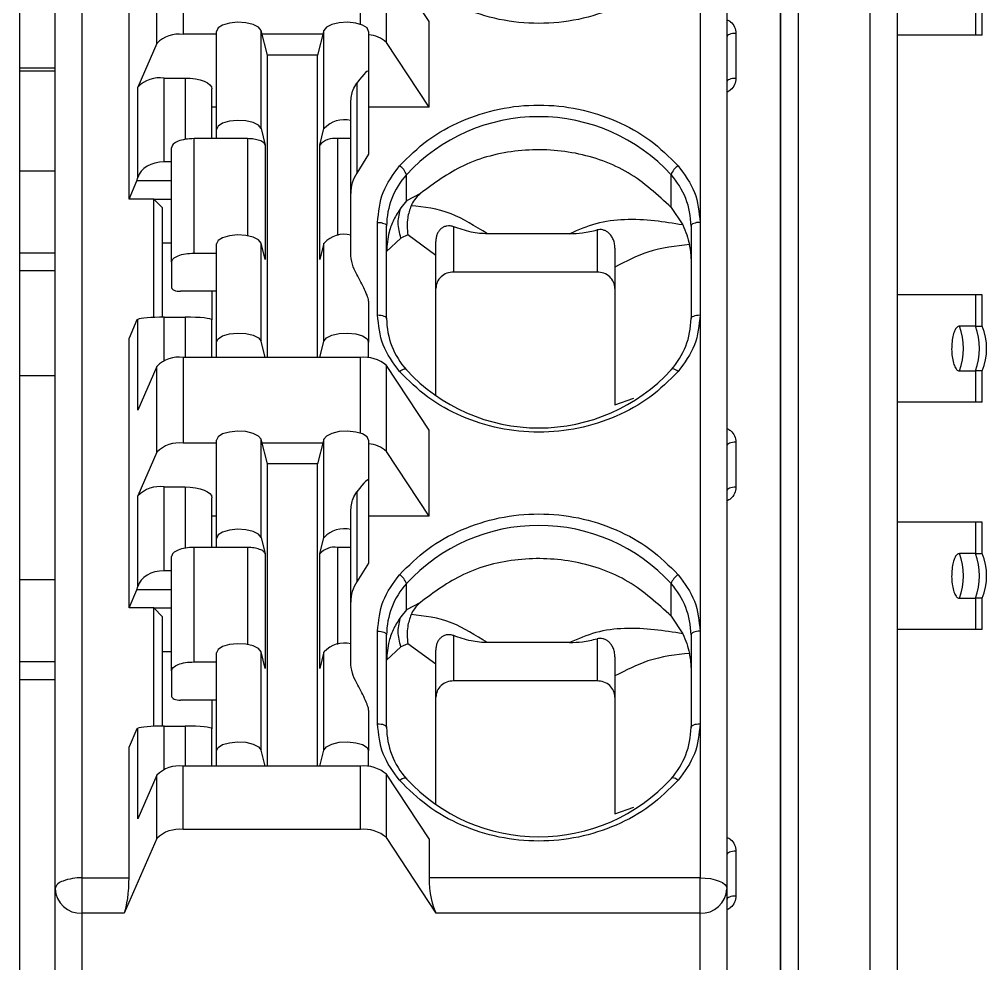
# Model space of a CAD drawing. Header units: millimetres. Extents: x 195 to 222, y 165 to 271.
# Drawn here: x 210.79 to 221.59, y 246.95 to 257.5 of the extents above; entities that cross this region are included whole.
import ezdxf

# ---------------------------------------------------------------- set-up
doc = ezdxf.new("R2010")
doc.units = ezdxf.units.MM

msp = doc.modelspace()

# ---------------------------------------------------------------- linework, layer by layer
at = {"color": 7, "linetype": 'Continuous', "lineweight": 25}
for p, q in [((219.489, 238.894), (219.489, 266.392)), ((211.489, 247.905), (211.489, 266.085)), ((211.189, 247.783), (211.189, 265.963)), ((218.689, 265.963), (218.689, 247.783)), ((219.289, 239.137), (219.289, 265.904)), ((220.289, 235.76), (220.289, 265.835)), ((220.589, 265.713), (220.589, 235.638)), ((210.789, 262.098), (210.789, 243.188)), ((218.389, 258.762), (218.389, 255.228)), ((212.014, 255.487), (212.014, 258.502)), ((212.618, 258.288), (212.618, 257.329)), ((212.323, 257.228), (212.323, 258.187)), ((214.888, 257.238), (214.888, 258.197)), ((215.364, 257.474), (214.888, 258.197)), ((221.464, 257.669), (221.464, 257.319)), ((221.539, 257.319), (221.539, 257.669)), ((215.364, 256.515), (215.364, 257.474)), ((213.487, 256.276), (213.487, 257.372)), ((213.558, 257.097), (213.487, 257.372)), ((214.19, 257.372), (214.119, 257.097)), ((214.19, 256.276), (214.19, 257.372)), ((212.989, 257.329), (212.618, 257.329)), ((212.989, 256.266), (212.989, 257.362)), ((214.179, 257.329), (213.499, 257.329)), ((214.689, 257.362), (214.689, 256.905)), ((218.789, 257.34), (218.789, 256.837)), ((221.464, 257.319), (220.589, 257.319)), ((221.539, 257.319), (221.464, 257.319)), ((212.323, 257.228), (212.111, 256.74)), ((215.364, 256.515), (214.888, 257.238)), ((213.558, 253.72), (213.558, 257.097)), ((214.119, 257.097), (213.558, 257.097)), ((214.119, 253.72), (214.119, 257.097)), ((210.789, 256.956), (211.189, 256.956)), ((211.189, 256.919), (210.789, 256.919)), ((212.407, 256.841), (212.639, 256.841)), ((212.407, 255.904), (212.407, 256.841)), ((214.689, 256.905), (214.689, 255.99)), ((212.111, 255.728), (212.111, 256.74)), ((212.939, 256.164), (212.939, 256.719)), ((214.556, 256.784), (214.556, 255.779)), ((212.989, 256.515), (212.939, 256.515)), ((214.489, 256.365), (214.489, 256.566)), ((215.364, 256.515), (214.689, 256.515)), ((214.489, 256.164), (214.489, 256.365)), ((212.989, 256.164), (212.989, 256.266)), ((213.487, 256.276), (213.535, 256.091)), ((214.143, 256.091), (214.19, 256.276)), ((212.739, 254.885), (212.739, 256.164)), ((212.989, 256.164), (212.739, 256.164)), ((213.336, 256.164), (212.989, 256.164)), ((213.535, 256.091), (213.535, 254.812)), ((214.143, 254.812), (214.143, 256.091)), ((214.489, 256.164), (214.341, 256.164)), ((214.489, 255.086), (214.489, 256.164)), ((212.489, 254.783), (212.489, 256.062)), ((214.689, 255.99), (214.556, 255.779)), ((212.489, 255.904), (212.407, 255.904)), ((211.189, 255.802), (210.789, 255.802)), ((215.111, 255.467), (215.111, 255.761)), ((218.067, 255.395), (218.067, 255.761)), ((212.014, 255.487), (212.102, 255.691)), ((212.102, 255.691), (212.111, 255.728)), ((212.489, 255.691), (212.102, 255.691)), ((215.266, 255.55), (215.111, 255.467)), ((212.289, 255.487), (212.014, 255.487)), ((212.289, 254.166), (212.289, 255.487)), ((212.389, 255.39), (212.289, 255.487)), ((212.289, 255.487), (212.489, 255.487)), ((215.111, 255.467), (215.047, 255.389)), ((212.389, 254.168), (212.389, 255.39)), ((218.067, 255.395), (218.195, 255.199)), ((214.789, 254.194), (214.789, 255.228)), ((218.389, 255.228), (218.389, 254.194)), ((214.889, 254.153), (214.889, 255.187)), ((215.639, 254.673), (215.639, 255.178)), ((216.933, 255.1), (216.014, 255.1)), ((217.239, 255.143), (217.239, 254.673)), ((218.289, 255.187), (218.289, 254.153)), ((212.389, 255.001), (212.489, 255.001)), ((213.487, 253.901), (213.487, 254.997)), ((213.535, 254.812), (213.487, 254.997)), ((214.19, 254.997), (214.143, 254.812)), ((214.19, 253.901), (214.19, 254.997)), ((214.489, 254.886), (214.489, 255.086)), ((215.048, 255.052), (214.889, 254.903)), ((215.125, 255.089), (215.048, 255.052)), ((215.439, 254.859), (215.125, 255.089)), ((210.789, 254.889), (211.189, 254.889)), ((212.739, 254.885), (212.989, 254.885)), ((212.989, 253.89), (212.989, 254.987)), ((212.489, 254.783), (212.489, 254.499)), ((215.439, 253.289), (215.439, 254.859)), ((211.189, 254.685), (210.789, 254.685)), ((217.239, 254.673), (215.639, 254.673)), ((217.439, 254.729), (217.439, 253.188)), ((212.989, 254.458), (212.589, 254.458)), ((212.939, 254.458), (212.939, 254.138)), ((214.689, 254.347), (214.689, 253.89)), ((221.464, 254.419), (220.589, 254.419)), ((221.539, 254.419), (221.464, 254.419)), ((221.464, 254.419), (221.464, 254.069)), ((221.539, 254.069), (221.539, 254.419)), ((212.102, 254.138), (212.014, 253.934)), ((212.111, 254.143), (212.102, 254.138)), ((212.111, 253.131), (212.111, 254.143)), ((212.407, 254.168), (212.639, 254.168)), ((212.939, 253.72), (212.939, 254.138)), ((218.389, 254.194), (218.389, 250.66)), ((221.464, 254.069), (221.284, 254.069)), ((221.464, 254.069), (221.539, 254.069)), ((212.014, 250.92), (212.014, 253.934)), ((212.989, 253.72), (212.989, 253.89)), ((213.534, 253.72), (213.487, 253.901)), ((214.144, 253.72), (214.19, 253.901)), ((214.689, 253.714), (214.689, 253.89)), ((212.618, 253.72), (212.618, 252.761)), ((214.598, 253.72), (212.618, 253.72)), ((212.323, 253.619), (212.111, 253.131)), ((212.323, 252.66), (212.323, 253.619)), ((214.888, 252.67), (214.888, 253.63)), ((215.364, 252.907), (214.888, 253.63)), ((210.789, 253.519), (211.189, 253.519)), ((221.284, 253.569), (221.464, 253.569)), ((221.464, 253.569), (221.464, 253.219)), ((221.539, 253.569), (221.464, 253.569)), ((221.539, 253.219), (221.539, 253.569)), ((221.464, 253.219), (220.589, 253.219)), ((221.539, 253.219), (221.464, 253.219)), ((215.364, 251.947), (215.364, 252.907)), ((212.989, 252.761), (212.618, 252.761)), ((212.989, 251.698), (212.989, 252.794)), ((213.487, 251.708), (213.487, 252.805)), ((213.558, 252.53), (213.487, 252.805)), ((214.179, 252.761), (213.499, 252.761)), ((214.19, 252.805), (214.119, 252.53)), ((214.19, 251.708), (214.19, 252.805)), ((214.689, 252.794), (214.689, 252.337)), ((218.789, 252.772), (218.789, 252.269)), ((212.323, 252.66), (212.111, 252.172)), ((215.364, 251.947), (214.888, 252.67)), ((213.558, 249.152), (213.558, 252.53)), ((214.119, 252.53), (213.558, 252.53)), ((214.119, 249.152), (214.119, 252.53)), ((214.689, 252.337), (214.689, 251.422)), ((212.407, 252.273), (212.639, 252.273)), ((212.407, 251.336), (212.407, 252.273)), ((214.556, 252.217), (214.556, 251.212)), ((212.111, 251.16), (212.111, 252.172)), ((212.939, 251.596), (212.939, 252.151)), ((214.489, 251.797), (214.489, 251.998)), ((212.989, 251.947), (212.939, 251.947)), ((215.364, 251.947), (214.689, 251.947)), ((221.464, 251.879), (220.589, 251.879)), ((221.539, 251.879), (221.464, 251.879)), ((221.464, 251.879), (221.464, 251.529)), ((221.539, 251.529), (221.539, 251.879)), ((214.489, 251.596), (214.489, 251.797)), ((212.989, 251.596), (212.989, 251.698)), ((213.487, 251.708), (213.535, 251.523)), ((214.143, 251.523), (214.19, 251.708)), ((212.739, 250.317), (212.739, 251.596)), ((212.989, 251.596), (212.739, 251.596)), ((213.336, 251.596), (212.989, 251.596)), ((214.489, 251.596), (214.341, 251.596)), ((214.489, 250.519), (214.489, 251.596)), ((212.489, 250.216), (212.489, 251.494)), ((213.535, 251.523), (213.535, 250.244)), ((214.143, 250.244), (214.143, 251.523)), ((221.464, 251.529), (221.284, 251.529)), ((221.464, 251.529), (221.539, 251.529)), ((212.489, 251.336), (212.407, 251.336)), ((214.689, 251.422), (214.556, 251.212)), ((211.189, 251.235), (210.789, 251.235)), ((212.014, 250.92), (212.102, 251.123)), ((212.102, 251.123), (212.111, 251.16)), ((212.489, 251.123), (212.102, 251.123)), ((215.111, 250.899), (215.111, 251.194)), ((218.067, 250.827), (218.067, 251.194)), ((221.284, 251.029), (221.464, 251.029)), ((221.464, 251.029), (221.464, 250.679)), ((221.539, 251.029), (221.464, 251.029)), ((221.539, 250.679), (221.539, 251.029)), ((212.289, 250.92), (212.014, 250.92)), ((212.289, 249.598), (212.289, 250.92)), ((212.389, 250.822), (212.289, 250.92)), ((212.289, 250.92), (212.489, 250.92)), ((215.111, 250.899), (215.047, 250.822)), ((215.266, 250.982), (215.111, 250.899)), ((212.389, 249.601), (212.389, 250.822)), ((218.067, 250.827), (218.195, 250.632)), ((221.464, 250.679), (220.589, 250.679)), ((221.539, 250.679), (221.464, 250.679)), ((214.789, 249.626), (214.789, 250.66)), ((214.889, 249.586), (214.889, 250.619)), ((215.639, 250.106), (215.639, 250.611)), ((217.239, 250.576), (217.239, 250.106)), ((218.289, 250.619), (218.289, 249.586)), ((218.389, 250.66), (218.389, 249.626)), ((214.489, 250.318), (214.489, 250.519)), ((215.048, 250.484), (214.889, 250.335)), ((215.125, 250.521), (215.048, 250.484)), ((215.439, 250.292), (215.125, 250.521)), ((216.933, 250.533), (216.014, 250.533)), ((212.389, 250.433), (212.489, 250.433)), ((212.989, 249.323), (212.989, 250.419)), ((213.487, 249.333), (213.487, 250.43)), ((213.535, 250.244), (213.487, 250.43)), ((214.19, 250.43), (214.143, 250.244)), ((214.19, 249.333), (214.19, 250.43)), ((210.789, 250.321), (211.189, 250.321)), ((212.739, 250.317), (212.989, 250.317)), ((214.889, 250.335), (214.889, 250.335)), ((215.439, 248.721), (215.439, 250.292)), ((212.489, 250.216), (212.489, 249.931)), ((217.439, 250.161), (217.439, 248.62)), ((211.189, 250.118), (210.789, 250.118)), ((217.239, 250.106), (215.639, 250.106)), ((212.989, 249.89), (212.589, 249.89)), ((212.939, 249.89), (212.939, 249.57)), ((214.689, 249.779), (214.689, 249.323)), ((212.407, 249.601), (212.639, 249.601)), ((218.389, 249.626), (218.389, 247.905)), ((212.102, 249.57), (212.014, 249.367)), ((212.111, 249.575), (212.102, 249.57)), ((212.111, 248.564), (212.111, 249.575)), ((212.939, 249.152), (212.939, 249.57)), ((212.014, 247.905), (212.014, 249.367)), ((212.989, 249.152), (212.989, 249.323)), ((213.534, 249.152), (213.487, 249.333)), ((214.144, 249.152), (214.19, 249.333)), ((214.689, 249.147), (214.689, 249.323)), ((212.323, 249.052), (212.111, 248.564)), ((212.323, 248.344), (212.323, 249.052)), ((212.618, 248.444), (212.618, 249.152)), ((214.598, 249.152), (212.618, 249.152)), ((214.598, 248.444), (214.598, 249.152)), ((214.888, 248.354), (214.888, 249.062)), ((215.364, 248.339), (214.888, 249.062)), ((214.598, 248.444), (212.618, 248.444)), ((212.323, 248.344), (211.961, 247.509)), ((215.444, 247.509), (214.888, 248.354)), ((215.364, 248.339), (215.364, 247.905)), ((218.789, 248.204), (218.789, 247.702)), ((211.489, 247.509), (211.489, 247.905)), ((211.489, 247.905), (212.014, 247.905)), ((218.389, 247.905), (215.364, 247.905)), ((218.389, 247.675), (218.389, 247.905)), ((211.189, 243.431), (211.189, 247.783)), ((218.689, 247.783), (218.689, 243.431)), ((218.389, 247.509), (218.389, 247.675)), ((211.489, 243.157), (211.489, 247.509)), ((211.961, 247.509), (211.489, 247.509)), ((218.389, 247.509), (215.444, 247.509)), ((218.389, 243.157), (218.389, 247.509))]:
    msp.add_line(p, q, dxfattribs=at)
at = {"color": 8, "linetype": 'Continuous', "lineweight": 25}
for p, q in [((219.292, 238.637), (219.292, 260.728)), ((214.598, 257.44), (214.598, 258.288)), ((212.639, 256.841), (212.639, 256.155)), ((213.336, 256.164), (213.336, 255.08)), ((214.341, 256.164), (214.341, 255.08)), ((212.407, 253.685), (212.407, 254.168)), ((212.639, 254.168), (212.639, 253.72)), ((214.598, 252.873), (214.598, 253.72)), ((217.439, 253.188), (217.649, 253.264)), ((212.639, 252.273), (212.639, 251.587)), ((213.336, 251.596), (213.336, 250.513)), ((214.341, 251.596), (214.341, 250.513)), ((212.407, 249.117), (212.407, 249.601)), ((212.639, 249.601), (212.639, 249.152)), ((217.439, 248.62), (217.649, 248.696))]:
    msp.add_line(p, q, dxfattribs=at)
at = {"color": 7, "linetype": 'Continuous', "lineweight": 25, "flags": 128}
for points in [[(213.487, 257.372), (213.46, 257.409), (213.401, 257.439), (213.319, 257.458), (213.226, 257.463), (213.134, 257.454), (213.058, 257.432), (213.007, 257.4), (212.989, 257.362)], [(214.689, 257.362), (214.671, 257.4), (214.62, 257.432), (214.544, 257.454), (214.452, 257.463), (214.359, 257.458), (214.277, 257.439), (214.218, 257.409), (214.19, 257.372)], [(218.789, 257.34), (218.769, 257.339), (218.751, 257.337), (218.733, 257.333), (218.718, 257.328), (218.706, 257.322), (218.697, 257.315), (218.691, 257.307), (218.689, 257.299)], [(212.639, 256.841), (212.697, 256.838), (212.754, 256.831), (212.806, 256.82), (212.851, 256.805), (212.888, 256.786), (212.916, 256.765), (212.933, 256.742), (212.939, 256.719)], [(218.789, 256.837), (218.769, 256.836), (218.751, 256.834), (218.733, 256.83), (218.718, 256.825), (218.706, 256.819), (218.697, 256.812), (218.691, 256.804), (218.689, 256.797)], [(213.487, 256.276), (213.46, 256.313), (213.401, 256.343), (213.319, 256.362), (213.226, 256.367), (213.134, 256.358), (213.058, 256.336), (213.007, 256.303), (212.989, 256.266)], [(214.789, 255.228), (214.808, 255.227), (214.827, 255.225), (214.844, 255.221), (214.86, 255.216), (214.872, 255.21), (214.881, 255.203), (214.887, 255.195), (214.889, 255.187)], [(218.389, 255.228), (218.369, 255.227), (218.351, 255.225), (218.333, 255.221), (218.318, 255.216), (218.306, 255.21), (218.297, 255.203), (218.291, 255.195), (218.289, 255.187)], [(213.487, 254.997), (213.46, 255.034), (213.401, 255.064), (213.319, 255.083), (213.226, 255.088), (213.134, 255.079), (213.058, 255.057), (213.007, 255.024), (212.989, 254.987)], [(212.489, 254.499), (212.491, 254.491), (212.497, 254.483), (212.506, 254.476), (212.518, 254.47), (212.533, 254.465), (212.551, 254.461), (212.569, 254.459), (212.589, 254.458)], [(214.789, 254.194), (214.808, 254.193), (214.827, 254.191), (214.844, 254.187), (214.86, 254.182), (214.872, 254.176), (214.881, 254.169), (214.887, 254.161), (214.889, 254.153)], [(218.289, 254.153), (218.291, 254.161), (218.297, 254.169), (218.306, 254.176), (218.318, 254.182), (218.333, 254.187), (218.351, 254.191), (218.369, 254.193), (218.389, 254.194)], [(212.989, 253.89), (213.007, 253.928), (213.058, 253.96), (213.134, 253.983), (213.226, 253.992), (213.319, 253.987), (213.401, 253.968), (213.46, 253.938), (213.487, 253.901)], [(214.19, 253.901), (214.218, 253.938), (214.277, 253.968), (214.359, 253.987), (214.452, 253.992), (214.544, 253.983), (214.62, 253.96), (214.671, 253.928), (214.689, 253.89)], [(215.033, 253.563), (215.049, 253.573), (215.063, 253.581), (215.077, 253.588), (215.088, 253.591), (215.098, 253.592), (215.105, 253.59), (215.11, 253.586), (215.111, 253.579)], [(218.144, 253.563), (218.129, 253.573), (218.115, 253.581), (218.101, 253.588), (218.089, 253.591), (218.08, 253.592), (218.073, 253.59), (218.068, 253.586), (218.067, 253.579)], [(213.487, 252.805), (213.46, 252.841), (213.401, 252.871), (213.319, 252.89), (213.226, 252.896), (213.134, 252.886), (213.058, 252.864), (213.007, 252.832), (212.989, 252.794)], [(214.689, 252.794), (214.671, 252.832), (214.62, 252.864), (214.544, 252.886), (214.452, 252.896), (214.359, 252.89), (214.277, 252.871), (214.218, 252.841), (214.19, 252.805)], [(218.789, 252.772), (218.769, 252.771), (218.751, 252.769), (218.733, 252.765), (218.718, 252.76), (218.706, 252.754), (218.697, 252.747), (218.691, 252.739), (218.689, 252.731)], [(212.639, 252.273), (212.697, 252.27), (212.754, 252.264), (212.806, 252.252), (212.851, 252.237), (212.888, 252.219), (212.916, 252.198), (212.933, 252.175), (212.939, 252.151)], [(218.789, 252.269), (218.769, 252.269), (218.751, 252.266), (218.733, 252.263), (218.718, 252.258), (218.706, 252.251), (218.697, 252.244), (218.691, 252.237), (218.689, 252.229)], [(213.487, 251.708), (213.46, 251.745), (213.401, 251.775), (213.319, 251.794), (213.226, 251.799), (213.134, 251.79), (213.058, 251.768), (213.007, 251.736), (212.989, 251.698)], [(214.789, 250.66), (214.808, 250.659), (214.827, 250.657), (214.844, 250.653), (214.86, 250.648), (214.872, 250.642), (214.881, 250.635), (214.887, 250.627), (214.889, 250.619)], [(218.389, 250.66), (218.369, 250.659), (218.351, 250.657), (218.333, 250.653), (218.318, 250.648), (218.306, 250.642), (218.297, 250.635), (218.291, 250.627), (218.289, 250.619)], [(213.487, 250.43), (213.46, 250.466), (213.401, 250.496), (213.319, 250.515), (213.226, 250.52), (213.134, 250.511), (213.058, 250.489), (213.007, 250.457), (212.989, 250.419)], [(212.489, 249.931), (212.491, 249.923), (212.497, 249.915), (212.506, 249.908), (212.518, 249.902), (212.533, 249.897), (212.551, 249.893), (212.569, 249.891), (212.589, 249.89)], [(214.789, 249.626), (214.808, 249.626), (214.827, 249.623), (214.844, 249.62), (214.86, 249.615), (214.872, 249.608), (214.881, 249.601), (214.887, 249.594), (214.889, 249.586)], [(218.289, 249.586), (218.291, 249.594), (218.297, 249.601), (218.306, 249.608), (218.318, 249.615), (218.333, 249.62), (218.351, 249.623), (218.369, 249.626), (218.389, 249.626)], [(212.989, 249.323), (213.007, 249.36), (213.058, 249.393), (213.134, 249.415), (213.226, 249.424), (213.319, 249.419), (213.401, 249.4), (213.46, 249.37), (213.487, 249.333)], [(214.19, 249.333), (214.218, 249.37), (214.277, 249.4), (214.359, 249.419), (214.452, 249.424), (214.544, 249.415), (214.62, 249.393), (214.671, 249.36), (214.689, 249.323)], [(215.033, 248.995), (215.049, 249.005), (215.063, 249.014), (215.077, 249.02), (215.088, 249.023), (215.098, 249.024), (215.105, 249.023), (215.11, 249.018), (215.111, 249.012)], [(218.144, 248.995), (218.129, 249.005), (218.115, 249.014), (218.101, 249.02), (218.089, 249.023), (218.08, 249.024), (218.073, 249.023), (218.068, 249.018), (218.067, 249.012)], [(218.789, 248.204), (218.769, 248.203), (218.751, 248.201), (218.733, 248.197), (218.718, 248.192), (218.706, 248.186), (218.697, 248.179), (218.691, 248.171), (218.689, 248.164)], [(218.389, 247.905), (218.447, 247.903), (218.504, 247.896), (218.556, 247.884), (218.601, 247.869), (218.638, 247.851), (218.666, 247.83), (218.683, 247.807), (218.689, 247.783)], [(218.789, 247.702), (218.769, 247.701), (218.751, 247.699), (218.733, 247.695), (218.718, 247.69), (218.706, 247.684), (218.697, 247.677), (218.691, 247.669), (218.689, 247.661)]]:
    msp.add_lwpolyline(points, dxfattribs=at)
at = {"color": 7, "linetype": 'Continuous', "lineweight": 25}
for centre, radius, start, end in [((212.57, 256.987), 0.345, 81.9702, 135.7186), ((214.668, 256.998), 0.325, 47.5395, 86.2923), ((212.358, 256.499), 0.345, 81.9702, 135.7186), ((216.589, 254.401), 2.008, 42.6224, 137.3776), ((214.415, 256.068), 0.306, 76.0464, 137.1494), ((214.306, 255.954), 0.213, 80.2904, 139.9378), ((214.938, 255.704), 0.182, 18.2921, 58.529), ((218.239, 255.704), 0.182, 121.4708, 161.7078), ((214.916, 255.55), 0.427, 147.4704, 179.836), ((215.755, 255.182), 0.866, 138.0302, 179.6555), ((217.422, 255.182), 0.866, 0.3446, 41.9697), ((214.415, 254.789), 0.306, 76.0464, 137.1507), ((215.755, 254.159), 0.866, 180.3442, 221.9698), ((217.422, 254.159), 0.866, 318.0303, 359.6557), ((220.643, 253.819), 0.688, 338.6965, 21.3035), ((220.822, 253.819), 0.688, 338.696, 21.304), ((220.939, 253.819), 0.65, 337.3801, 22.6199), ((212.57, 253.378), 0.345, 81.9724, 135.7165), ((214.639, 253.343), 0.379, 49.0586, 96.2754), ((216.589, 254.939), 2.008, 222.6224, 317.3776), ((212.57, 252.419), 0.345, 81.9702, 135.7186), ((214.668, 252.43), 0.325, 47.5395, 86.2923), ((212.358, 251.931), 0.345, 81.9702, 135.7186), ((214.415, 251.5), 0.306, 76.0486, 137.1485), ((216.589, 249.834), 2.008, 42.6224, 137.3776), ((214.306, 251.386), 0.213, 80.2904, 139.9378), ((220.643, 251.279), 0.688, 338.6965, 21.3035), ((220.822, 251.279), 0.688, 338.696, 21.304), ((220.939, 251.279), 0.65, 337.3801, 22.6199), ((214.916, 250.982), 0.427, 147.4704, 179.836), ((214.938, 251.136), 0.182, 18.2921, 58.529), ((218.239, 251.136), 0.182, 121.4708, 161.7078), ((215.755, 250.614), 0.866, 138.0302, 179.6555), ((217.422, 250.614), 0.866, 0.3446, 41.9697), ((214.415, 250.221), 0.306, 76.0464, 137.1507), ((215.755, 249.591), 0.866, 180.3442, 221.9698), ((217.422, 249.591), 0.866, 318.0303, 359.6557), ((212.57, 248.81), 0.345, 81.9724, 135.7165), ((214.639, 248.776), 0.379, 49.0571, 96.2769), ((216.589, 250.371), 2.008, 222.6224, 317.3776), ((212.57, 248.102), 0.345, 81.9713, 135.7175), ((214.639, 248.068), 0.379, 49.0567, 96.2773), ((211.301, 247.756), 0.116, 102.2697, 166.6877), ((211.478, 247.322), 0.583, 88.9377, 110.1883), ((211.476, 247.797), 0.288, 182.704, 272.4701), ((218.401, 247.797), 0.288, 267.5299, 357.2961)]:
    msp.add_arc(centre, radius, start, end, dxfattribs=at)
for centre, major_axis, ratio, start_param, end_param in [((214.439, 256.51), (0.246, 0.407), 0.11225, 6.099179, 7.183134), ((212.407, 255.691), (0.3, 0), 0.711252, 1.570796, 2.96706), ((217.289, 254.414), (0.839, 0.839), 0.649408, 5.707227, 5.889967), ((212.407, 254.138), (0.3, 0), 0.102221, 1.570796, 2.96706), ((212.639, 254.138), (0.3, 0), 0.102221, 0, 1.570796), ((214.439, 251.942), (0.246, 0.407), 0.11225, 6.099179, 7.183134), ((212.407, 251.123), (0.3, 0), 0.711252, 1.570796, 2.96706), ((217.289, 249.847), (0.839, 0.839), 0.649408, 5.707227, 5.889967), ((212.407, 249.57), (0.3, 0), 0.102221, 1.570796, 2.96706), ((212.639, 249.57), (0.3, 0), 0.102221, 0, 1.570796), ((211.961, 247.783), (0.022, 0.3), 0.160237, 3.572268, 5.143064), ((215.444, 247.783), (-0.035, 0.3), 0.241732, 1.123923, 2.694719)]:
    msp.add_ellipse(centre, major_axis=major_axis, ratio=ratio, start_param=start_param, end_param=end_param, dxfattribs=at)
for points, knots in [([(218.144, 258.13), (218.044, 258.03), (217.843, 257.829), (217.457, 257.617), (217.035, 257.481), (216.589, 257.437), (216.143, 257.481), (215.721, 257.617), (215.335, 257.829), (215.134, 258.03), (215.033, 258.13)], [0, 0, 0, 0, 0.1250383, 0.2499958, 0.3749211, 0.499998, 0.6249231, 0.7500004, 0.8748852, 1, 1, 1, 1]), ([(214.489, 256.566), (214.494, 256.616), (214.501, 256.697), (214.541, 256.76), (214.556, 256.784)], [0, 0, 0, 0, 0.617964, 1, 1, 1, 1]), ([(215.033, 255.859), (215.134, 255.96), (215.335, 256.16), (215.721, 256.372), (216.143, 256.509), (216.589, 256.553), (217.035, 256.509), (217.457, 256.372), (217.843, 256.16), (218.044, 255.96), (218.144, 255.859)], [0, 0, 0, 0, 0.125038, 0.249996, 0.374921, 0.499998, 0.624923, 0.75, 0.874885, 1, 1, 1, 1]), ([(212.739, 256.164), (212.706, 256.162), (212.641, 256.159), (212.558, 256.136), (212.5, 256.102), (212.493, 256.076), (212.489, 256.062)], [0, 0, 0, 0, 0.25, 0.499991, 0.749993, 1, 1, 1, 1]), ([(213.535, 256.091), (213.53, 256.101), (213.52, 256.12), (213.473, 256.144), (213.41, 256.161), (213.361, 256.163), (213.336, 256.164)], [0, 0, 0, 0, 0.250003, 0.500004, 0.75, 1, 1, 1, 1]), ([(218.067, 255.395), (217.916, 255.535), (217.615, 255.814), (217.002, 256.031), (216.358, 256.059), (215.741, 255.901), (215.42, 255.664), (215.266, 255.55)], [0, 0, 0, 0, 0.203015, 0.406031, 0.609046, 0.812062, 1, 1, 1, 1]), ([(214.789, 255.228), (214.8, 255.343), (214.822, 255.572), (214.963, 255.764), (215.033, 255.859)], [0, 0, 0, 0, 0.5000011, 1, 1, 1, 1]), ([(218.144, 255.859), (218.215, 255.764), (218.356, 255.572), (218.378, 255.343), (218.389, 255.228)], [0, 0, 0, 0, 0.4999989, 1, 1, 1, 1]), ([(215.266, 255.55), (215.242, 255.528), (215.201, 255.489), (215.174, 255.437), (215.162, 255.414)], [0, 0, 0, 0, 0.561433, 1, 1, 1, 1]), ([(215.047, 255.389), (215.02, 255.347), (214.965, 255.262), (214.904, 255.099), (214.895, 254.976), (214.889, 254.903)], [0, 0, 0, 0, 0.289782, 0.579559, 1, 1, 1, 1]), ([(215.048, 255.052), (215.034, 255.11), (215.005, 255.226), (215.033, 255.335), (215.047, 255.389)], [0, 0, 0, 0, 0.500004, 1, 1, 1, 1]), ([(215.162, 255.414), (215.147, 255.369), (215.112, 255.264), (215.12, 255.153), (215.125, 255.089)], [0, 0, 0, 0, 0.426298, 1, 1, 1, 1]), ([(216.014, 255.1), (215.878, 255.185), (215.58, 255.37), (215.309, 255.399), (215.162, 255.414)], [0, 0, 0, 0, 0.457741, 1, 1, 1, 1]), ([(218.195, 255.199), (217.987, 255.233), (217.687, 255.282), (217.231, 255.23), (217.03, 255.143), (216.933, 255.1)], [0, 0, 0, 0, 0.540389, 0.778657, 1, 1, 1, 1]), ([(215.639, 255.178), (215.626, 255.182), (215.602, 255.19), (215.564, 255.189), (215.528, 255.179), (215.497, 255.16), (215.472, 255.132), (215.453, 255.098), (215.441, 255.058), (215.44, 255.03), (215.439, 255.015)], [0, 0, 0, 0, 0.147569, 0.282077, 0.406603, 0.525051, 0.635424, 0.749616, 0.87037, 1, 1, 1, 1]), ([(216.014, 255.1), (215.985, 255.101), (215.922, 255.104), (215.788, 255.127), (215.701, 255.157), (215.639, 255.178)], [0, 0, 0, 0, 0.206673, 0.436281, 1, 1, 1, 1]), ([(216.933, 255.1), (216.981, 255.103), (217.09, 255.109), (217.186, 255.131), (217.239, 255.143)], [0, 0, 0, 0, 0.4442339, 1, 1, 1, 1]), ([(217.439, 254.941), (217.438, 254.96), (217.435, 254.996), (217.418, 255.044), (217.395, 255.083), (217.368, 255.112), (217.337, 255.133), (217.304, 255.145), (217.27, 255.149), (217.249, 255.145), (217.239, 255.143)], [0, 0, 0, 0, 0.170689, 0.322155, 0.455157, 0.570804, 0.68152, 0.787501, 0.892408, 1, 1, 1, 1]), ([(218.195, 255.199), (218.211, 255.162), (218.245, 255.087), (218.263, 255.016), (218.272, 254.98)], [0, 0, 0, 0, 0.48787, 1, 1, 1, 1]), ([(215.439, 254.859), (215.439, 254.884), (215.439, 254.934), (215.439, 254.987), (215.439, 255.015)], [0, 0, 0, 0, 0.483935, 1, 1, 1, 1]), ([(212.489, 254.783), (212.493, 254.797), (212.5, 254.823), (212.558, 254.857), (212.641, 254.88), (212.706, 254.883), (212.739, 254.885)], [0, 0, 0, 0, 0.250005, 0.499997, 0.749999, 1, 1, 1, 1]), ([(214.556, 254.647), (214.537, 254.685), (214.498, 254.763), (214.492, 254.844), (214.489, 254.886)], [0, 0, 0, 0, 0.482092, 1, 1, 1, 1]), ([(218.272, 254.98), (218.118, 254.964), (217.843, 254.935), (217.562, 254.792), (217.439, 254.729)], [0, 0, 0, 0, 0.560722, 1, 1, 1, 1]), ([(217.439, 254.941), (217.439, 254.904), (217.439, 254.831), (217.439, 254.763), (217.439, 254.729)], [0, 0, 0, 0, 0.513031, 1, 1, 1, 1]), ([(215.639, 254.673), (215.613, 254.671), (215.56, 254.665), (215.494, 254.623), (215.448, 254.562), (215.442, 254.515), (215.439, 254.491)], [0, 0, 0, 0, 0.250003, 0.500005, 0.750001, 1, 1, 1, 1]), ([(217.439, 254.491), (217.436, 254.515), (217.43, 254.562), (217.384, 254.623), (217.318, 254.665), (217.265, 254.671), (217.239, 254.673)], [0, 0, 0, 0, 0.25, 0.499994, 0.75, 1, 1, 1, 1]), ([(214.689, 254.347), (214.688, 254.353), (214.687, 254.366), (214.674, 254.408), (214.633, 254.505), (214.587, 254.59), (214.556, 254.647)], [0, 0, 0, 0, 0.102351, 0.212856, 0.476865, 1, 1, 1, 1]), ([(215.033, 253.563), (214.963, 253.658), (214.822, 253.85), (214.8, 254.079), (214.789, 254.194)], [0, 0, 0, 0, 0.4999989, 1, 1, 1, 1]), ([(218.389, 254.194), (218.378, 254.079), (218.356, 253.85), (218.215, 253.658), (218.144, 253.563)], [0, 0, 0, 0, 0.5000011, 1, 1, 1, 1]), ([(221.284, 254.069), (221.274, 254.066), (221.255, 254.06), (221.229, 254.017), (221.21, 253.954), (221.199, 253.875), (221.197, 253.789), (221.205, 253.707), (221.223, 253.638), (221.246, 253.589), (221.268, 253.57), (221.281, 253.569), (221.284, 253.569)], [0, 0, 0, 0, 0.107374, 0.214746, 0.322116, 0.429488, 0.536861, 0.644234, 0.751607, 0.85898, 0.966351, 1, 1, 1, 1]), ([(218.144, 253.563), (218.044, 253.462), (217.843, 253.262), (217.457, 253.05), (217.035, 252.913), (216.589, 252.869), (216.143, 252.913), (215.721, 253.05), (215.335, 253.262), (215.134, 253.462), (215.033, 253.563)], [0, 0, 0, 0, 0.125038, 0.249996, 0.374921, 0.499998, 0.624923, 0.75, 0.874885, 1, 1, 1, 1]), ([(214.489, 251.998), (214.494, 252.048), (214.501, 252.129), (214.541, 252.192), (214.556, 252.217)], [0, 0, 0, 0, 0.617984, 1, 1, 1, 1]), ([(215.033, 251.292), (215.134, 251.392), (215.335, 251.592), (215.721, 251.804), (216.143, 251.941), (216.589, 251.985), (217.035, 251.941), (217.457, 251.805), (217.843, 251.592), (218.044, 251.392), (218.144, 251.292)], [0, 0, 0, 0, 0.125038, 0.249996, 0.374921, 0.499998, 0.624923, 0.75, 0.874886, 1, 1, 1, 1]), ([(212.739, 251.596), (212.706, 251.595), (212.641, 251.592), (212.558, 251.568), (212.5, 251.534), (212.493, 251.508), (212.489, 251.494)], [0, 0, 0, 0, 0.249999, 0.500003, 0.750007, 1, 1, 1, 1]), ([(213.535, 251.523), (213.53, 251.533), (213.52, 251.553), (213.473, 251.576), (213.41, 251.593), (213.361, 251.595), (213.336, 251.596)], [0, 0, 0, 0, 0.249986, 0.499992, 0.749994, 1, 1, 1, 1]), ([(218.067, 250.827), (217.916, 250.967), (217.615, 251.247), (217.002, 251.463), (216.358, 251.491), (215.741, 251.333), (215.42, 251.096), (215.266, 250.982)], [0, 0, 0, 0, 0.203015, 0.406031, 0.609046, 0.812062, 1, 1, 1, 1]), ([(221.284, 251.529), (221.274, 251.526), (221.255, 251.52), (221.229, 251.477), (221.21, 251.414), (221.199, 251.335), (221.197, 251.249), (221.205, 251.167), (221.223, 251.098), (221.246, 251.049), (221.268, 251.03), (221.281, 251.029), (221.284, 251.029)], [0, 0, 0, 0, 0.107374, 0.214746, 0.322116, 0.429493, 0.536865, 0.644238, 0.751607, 0.85898, 0.966351, 1, 1, 1, 1]), ([(214.789, 250.66), (214.8, 250.775), (214.822, 251.005), (214.963, 251.196), (215.033, 251.292)], [0, 0, 0, 0, 0.499999, 1, 1, 1, 1]), ([(218.144, 251.292), (218.215, 251.196), (218.356, 251.005), (218.378, 250.775), (218.389, 250.66)], [0, 0, 0, 0, 0.500001, 1, 1, 1, 1]), ([(215.266, 250.982), (215.242, 250.96), (215.201, 250.921), (215.174, 250.869), (215.162, 250.846)], [0, 0, 0, 0, 0.561435, 1, 1, 1, 1]), ([(215.047, 250.822), (215.02, 250.779), (214.965, 250.695), (214.904, 250.531), (214.895, 250.408), (214.889, 250.335)], [0, 0, 0, 0, 0.289781, 0.579561, 1, 1, 1, 1]), ([(215.048, 250.484), (215.034, 250.542), (215.005, 250.659), (215.033, 250.767), (215.047, 250.822)], [0, 0, 0, 0, 0.50001, 1, 1, 1, 1]), ([(215.162, 250.846), (215.147, 250.802), (215.112, 250.696), (215.12, 250.585), (215.125, 250.521)], [0, 0, 0, 0, 0.4263, 1, 1, 1, 1]), ([(216.014, 250.533), (215.881, 250.616), (215.584, 250.802), (215.312, 250.831), (215.162, 250.846)], [0, 0, 0, 0, 0.447906, 1, 1, 1, 1]), ([(218.195, 250.632), (217.987, 250.665), (217.686, 250.714), (217.231, 250.662), (217.029, 250.575), (216.933, 250.533)], [0, 0, 0, 0, 0.540411, 0.778861, 1, 1, 1, 1]), ([(215.639, 250.611), (215.626, 250.614), (215.602, 250.622), (215.564, 250.622), (215.528, 250.612), (215.497, 250.592), (215.472, 250.565), (215.453, 250.531), (215.441, 250.491), (215.44, 250.462), (215.439, 250.447)], [0, 0, 0, 0, 0.147556, 0.282066, 0.406605, 0.525054, 0.63542, 0.749614, 0.870369, 1, 1, 1, 1]), ([(216.014, 250.533), (215.985, 250.534), (215.922, 250.536), (215.788, 250.559), (215.701, 250.589), (215.639, 250.611)], [0, 0, 0, 0, 0.206677, 0.436285, 1, 1, 1, 1]), ([(216.933, 250.533), (216.981, 250.535), (217.09, 250.541), (217.186, 250.563), (217.239, 250.576)], [0, 0, 0, 0, 0.4442339, 1, 1, 1, 1]), ([(217.439, 250.373), (217.438, 250.392), (217.435, 250.428), (217.418, 250.477), (217.395, 250.515), (217.368, 250.545), (217.337, 250.565), (217.304, 250.577), (217.27, 250.581), (217.249, 250.578), (217.239, 250.576)], [0, 0, 0, 0, 0.170689, 0.322154, 0.455154, 0.5708, 0.681525, 0.787502, 0.892409, 1, 1, 1, 1]), ([(218.195, 250.632), (218.211, 250.595), (218.245, 250.519), (218.263, 250.449), (218.272, 250.412)], [0, 0, 0, 0, 0.487865, 1, 1, 1, 1]), ([(215.439, 250.292), (215.439, 250.316), (215.439, 250.366), (215.439, 250.42), (215.439, 250.447)], [0, 0, 0, 0, 0.483935, 1, 1, 1, 1]), ([(218.272, 250.412), (218.118, 250.396), (217.843, 250.368), (217.562, 250.224), (217.439, 250.161)], [0, 0, 0, 0, 0.560879, 1, 1, 1, 1]), ([(217.439, 250.373), (217.439, 250.336), (217.439, 250.263), (217.439, 250.195), (217.439, 250.161)], [0, 0, 0, 0, 0.513036, 1, 1, 1, 1]), ([(212.489, 250.216), (212.493, 250.229), (212.5, 250.255), (212.558, 250.289), (212.641, 250.313), (212.706, 250.316), (212.739, 250.317)], [0, 0, 0, 0, 0.250002, 0.500006, 0.750005, 1, 1, 1, 1]), ([(214.556, 250.08), (214.537, 250.117), (214.498, 250.195), (214.492, 250.276), (214.489, 250.318)], [0, 0, 0, 0, 0.482082, 1, 1, 1, 1]), ([(214.689, 249.779), (214.688, 249.785), (214.687, 249.798), (214.674, 249.84), (214.633, 249.937), (214.587, 250.023), (214.556, 250.08)], [0, 0, 0, 0, 0.102335, 0.212855, 0.476859, 1, 1, 1, 1]), ([(215.639, 250.106), (215.613, 250.103), (215.56, 250.097), (215.494, 250.055), (215.448, 249.995), (215.442, 249.947), (215.439, 249.923)], [0, 0, 0, 0, 0.25, 0.499993, 0.749995, 1, 1, 1, 1]), ([(217.439, 249.923), (217.436, 249.947), (217.43, 249.995), (217.384, 250.055), (217.318, 250.097), (217.265, 250.103), (217.239, 250.106)], [0, 0, 0, 0, 0.250006, 0.500006, 0.750003, 1, 1, 1, 1]), ([(215.033, 248.995), (214.963, 249.09), (214.822, 249.282), (214.8, 249.512), (214.789, 249.626)], [0, 0, 0, 0, 0.500001, 1, 1, 1, 1]), ([(218.389, 249.626), (218.378, 249.512), (218.356, 249.282), (218.215, 249.09), (218.144, 248.995)], [0, 0, 0, 0, 0.499999, 1, 1, 1, 1]), ([(218.144, 248.995), (218.044, 248.895), (217.843, 248.694), (217.457, 248.482), (217.035, 248.345), (216.589, 248.302), (216.143, 248.345), (215.721, 248.482), (215.335, 248.694), (215.134, 248.894), (215.033, 248.995)], [0, 0, 0, 0, 0.1250383, 0.2499958, 0.3749209, 0.4999979, 0.6249231, 0.7500004, 0.8748854, 1, 1, 1, 1])]:
    msp.add_open_spline(points, degree=3, knots=knots, dxfattribs=at)
at = {"color": 8, "linetype": 'Continuous', "lineweight": 25}
for points, knots in [([(218.689, 257.494), (218.703, 257.487), (218.74, 257.467), (218.78, 257.411), (218.786, 257.364), (218.789, 257.34)], [0, 0, 0, 0, 0.2422859, 0.6178526, 1, 1, 1, 1]), ([(218.789, 256.837), (218.786, 256.813), (218.78, 256.766), (218.74, 256.71), (218.703, 256.69), (218.689, 256.682)], [0, 0, 0, 0, 0.379418, 0.757112, 1, 1, 1, 1]), ([(218.689, 252.927), (218.703, 252.919), (218.74, 252.899), (218.78, 252.844), (218.786, 252.796), (218.789, 252.772)], [0, 0, 0, 0, 0.242295, 0.617851, 1, 1, 1, 1]), ([(218.789, 252.269), (218.786, 252.246), (218.78, 252.198), (218.74, 252.142), (218.703, 252.122), (218.689, 252.115)], [0, 0, 0, 0, 0.3794302, 0.7571213, 1, 1, 1, 1]), ([(218.689, 248.359), (218.703, 248.351), (218.74, 248.331), (218.78, 248.276), (218.786, 248.228), (218.789, 248.204)], [0, 0, 0, 0, 0.242294, 0.61786, 1, 1, 1, 1]), ([(218.789, 247.702), (218.786, 247.678), (218.78, 247.63), (218.74, 247.575), (218.703, 247.555), (218.689, 247.547)], [0, 0, 0, 0, 0.379437, 0.757127, 1, 1, 1, 1])]:
    msp.add_open_spline(points, degree=3, knots=knots, dxfattribs=at)

doc.saveas('drawing.dxf')
